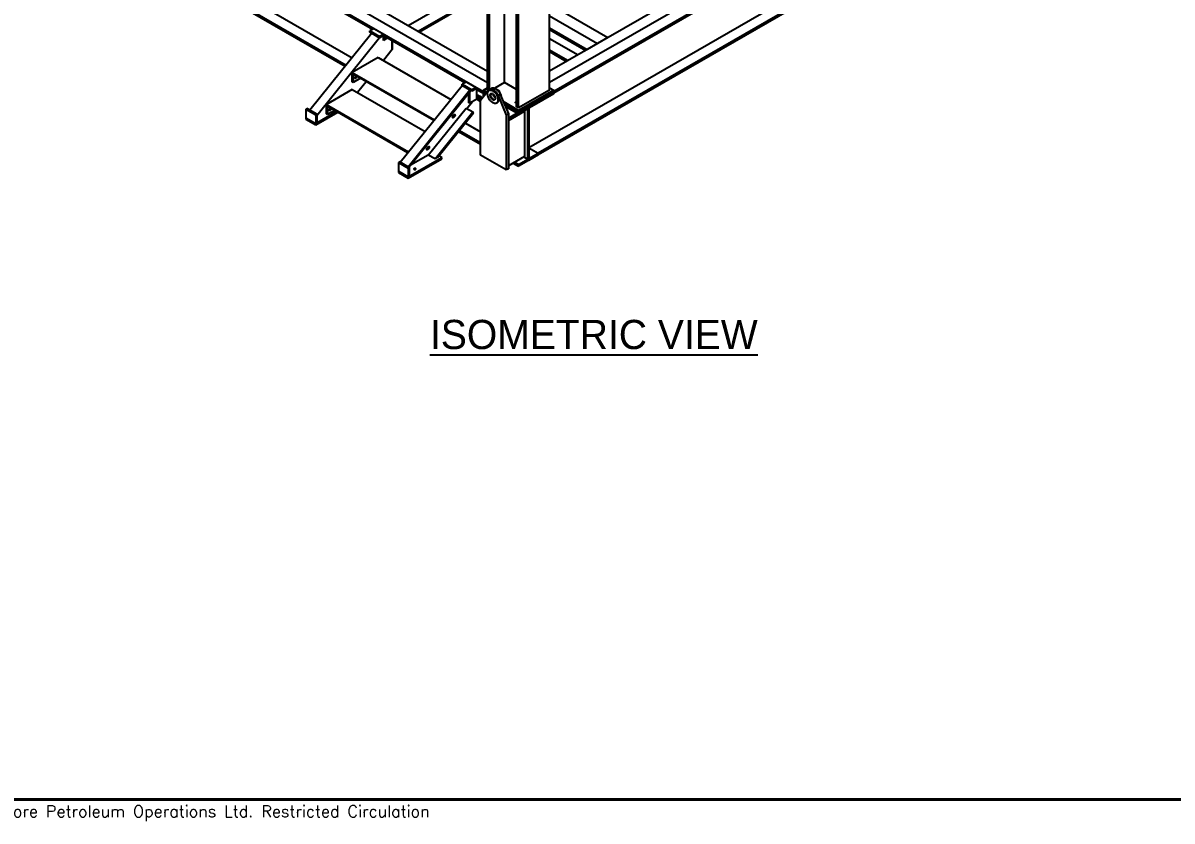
# Model space of a CAD drawing. Header units: millimetres. Extents: x 0 to 16187, y -20471 to 6290.
# Drawn here: x 551.7 to 944.9, y 1484.6 to 1758 of the extents above; entities that cross this region are included whole.
import ezdxf
from ezdxf.enums import TextEntityAlignment as Align

# ---------------------------------------------------------------- set-up
doc = ezdxf.new("R2010")
doc.units = ezdxf.units.MM
doc.layers.add('BORDER1', color=3, linetype='Continuous')
doc.layers.add('BORDER2', color=7, linetype='Continuous')
doc.styles.add('ROMANC', font='ROMANC', dxfattribs={"height": 5})
doc.styles.add('ROMAND-1', font='ic-romand.shx')
doc.styles.add('ROMANS', font='ROMANS.shx', dxfattribs={"width": 0.8})
doc.styles.add('ROMANT', font='ROMANT', dxfattribs={"height": 4})

# ---------------------------------------------------------------- blocks, each defined once
blk = doc.blocks.new('*U609')
at = {"layer": 'BORDER1', "color": 154, "true_color": 0x1859a9, "const_width": 1}
blk.add_lwpolyline([(1.81, 811), (1144, 811), (1144, 0), (0, 0), (0, 811)], close=True, dxfattribs=at)
at = {"layer": 'BORDER2', "color": 154, "true_color": 0x1859a9, "style": 'ROMANS'}
blk.add_text('2017 ADNOC Onshore . All rights reserved. Abu Dhabi Company for Onshore Petroleum Operations Ltd. Restricted Circulation', height=4, dxfattribs=at).set_placement((489.5, -2), align=Align.TOP_CENTER)
at = {"layer": 'BORDER2', "flags": 8}
for tag, height, style, p in [('REV-A', 3.24, 'ROMANS', (986.93, 140.25)), ('RE-A', 8.06, 'ROMANT', (1084.63, 7.17))]:
    blk.add_attdef(tag, text='', height=height, dxfattribs=dict(at, style=style)).set_placement(p, align=Align.CENTER)
at = {"layer": 'BORDER2', "style": 'ROMANS', "width": 3.830216}
blk.add_attdef('DATE-A', text='', height=3.24, dxfattribs=at).set_placement((995.51, 140.25), (1008.51, 140.25), align=Align.FIT)
at = {"layer": 'BORDER2'}
for tag, height, style, p in [('DRN-A', 3.24, 'ROMANS', (1018.38, 140.25)), ('CHD-A', 3.24, 'ROMANS', (1032.35, 140.25)), ('APD-A', 3.24, 'ROMANS', (1046.64, 140.25)), ('CONS_CONT_VEND', 4.2, 'ROMANC', (1061.39, 72.83))]:
    blk.add_attdef(tag, text='', height=height, dxfattribs=dict(at, style=style)).set_placement(p, align=Align.CENTER)
at = {"layer": 'BORDER2', "style": 'ROMANS', "width": 0.8}
for tag, p, height in [('1:X', (997.23, 122.55), 3.5), ('LOC', (1042.74, 122.55), 3.5), ('PROJ_NO', (1118.64, 122.55), 3.5), ('CONS_DRG_NO', (1011, 63), 3)]:
    blk.add_attdef(tag, p, '', height=height, dxfattribs=at)
at = {"layer": 'BORDER2', "lineweight": 30, "width": 0.8, "flags": 104}
blk.add_attdef('COMMENTS-A', text='', height=2.2, dxfattribs=at).set_placement((1055.21, 142.07), align=Align.MIDDLE_LEFT)
at = {"layer": 'BORDER2', "style": 'ROMANS', "width": 0.8}
for tag, p in [('PROJECT_TITLE_1', (1061.07, 55.35)), ('PROJECT_TITLE_2', (1061.07, 49.3))]:
    blk.add_attdef(tag, text='', height=3.5, dxfattribs=at).set_placement(p, align=Align.MIDDLE)
at = {"layer": 'BORDER2', "style": 'ROMANT', "width": 0.8}
for tag, p in [('DRG_TITLE_1', (1061.07, 36.31)), ('DRG_TITLE_2', (1061.07, 28.31)), ('DRG_TITLE_3', (1061.07, 20.31))]:
    blk.add_attdef(tag, text='', height=5, dxfattribs=at).set_placement(p, align=Align.CENTER)
at = {"layer": 'BORDER2', "style": 'ROMANT'}
for tag, p in [('AR', (995, 7.17)), ('PA', (1011.74, 7.17)), ('DC', (1028.45, 7.17)), ('TS', (1120.84, 7.17))]:
    blk.add_attdef(tag, p, '', height=8.06, dxfattribs=at)
for tag, p in [('SRNO', (1074.7, 7.17)), ('SH', (1115.8, 7.18))]:
    blk.add_attdef(tag, text='', height=8.06, dxfattribs=at).set_placement(p, align=Align.RIGHT)
at = {"layer": 'BORDER2', "style": 'ROMANS', "flags": 2}
blk.add_attdef('TB_VERSION', text='', height=2, dxfattribs=at).set_placement((1, -1), align=Align.TOP_LEFT)

msp = doc.modelspace()

# ---------------------------------------------------------------- linework, layer by layer
at = {"color": 7, "linetype": 'Continuous', "lineweight": 25}
for p, q in [((710.69272, 1735.00375), (710.69272, 1873.97913)), ((711.36447, 1735.2813), (711.36447, 1873.59133)), ((731.90592, 1735.00375), (731.90592, 1873.97913)), ((720.62757, 1729.26848), (720.62757, 1868.24386)), ((721.29932, 1728.88069), (721.29932, 1867.85607)), ((934.59455, 1836.34338), (724.82425, 1715.24556)), ((937.80128, 1834.49217), (728.03098, 1713.39436)), ((937.80128, 1833.90018), (728.03098, 1712.80237)), ((716.47332, 1737.56523), (716.47332, 1830.30481)), ((586.07222, 1809.52527), (710.69272, 1737.58339)), ((589.43805, 1811.46832), (710.69272, 1741.46949)), ((582.19366, 1807.28622), (671.28911, 1755.85251)), ((582.70639, 1807.58222), (709.27851, 1734.51369)), ((580.10767, 1790.42447), (661.95353, 1743.17586)), ((580.62041, 1790.72047), (662.27857, 1743.58021)), ((583.82713, 1792.57167), (664.31143, 1746.10908)), ((790.9352, 1775.54636), (731.90592, 1741.46949)), ((794.30103, 1773.60331), (731.90592, 1737.58339)), ((797.66686, 1771.66026), (733.32014, 1734.51369)), ((798.17959, 1771.36426), (733.32014, 1733.9217)), ((683.50199, 1757.16636), (703.83379, 1768.90366)), ((686.87843, 1755.21719), (707.21022, 1766.95448)), ((687.40884, 1754.91098), (703.83379, 1764.3929)), ((731.90592, 1764.51669), (751.86755, 1752.99309)), ((731.90592, 1760.43465), (748.33202, 1750.95207)), ((671.04701, 1754.48807), (649.86657, 1728.1398)), ((671.75411, 1756.12095), (670.3399, 1755.30454)), ((670.3399, 1754.89627), (670.3399, 1755.30454)), ((670.3399, 1755.30454), (673.69866, 1753.36557)), ((673.69866, 1752.9573), (670.3399, 1754.89627)), ((671.04701, 1754.48807), (673.69866, 1752.9573)), ((671.75411, 1756.12095), (675.11287, 1754.18198)), ((675.11287, 1754.18198), (673.69866, 1753.36557)), ((675.11287, 1754.18198), (675.11287, 1753.77371)), ((731.90592, 1756.35261), (744.79648, 1748.91105)), ((731.90592, 1755.7402), (744.26606, 1748.60485)), ((673.69866, 1752.9573), (652.20438, 1726.21863)), ((675.11287, 1753.77371), (673.69866, 1752.9573)), ((675.00858, 1753.7135), (673.69866, 1752.9573)), ((673.69866, 1753.36557), (673.69866, 1752.9573)), ((675.00858, 1752.03959), (675.00858, 1753.7135)), ((675.00858, 1753.70531), (702.93214, 1737.58538)), ((676.15076, 1753.04594), (675.00858, 1752.38657)), ((676.45128, 1752.87245), (675.00858, 1752.03959)), ((675.13232, 1753.63387), (675.13232, 1752.458)), ((676.06924, 1753.01897), (676.13336, 1753.05598)), ((676.06924, 1753.01897), (676.08664, 1753.00892)), ((678.01378, 1748.89667), (678.01378, 1751.97044)), ((678.06681, 1751.93983), (678.06681, 1748.88536)), ((731.90592, 1752.69795), (741.63112, 1747.08372)), ((748.33202, 1750.95207), (744.79648, 1748.91105)), ((751.86755, 1752.99309), (748.33202, 1750.95207)), ((673.18905, 1746.18539), (664.35021, 1741.08284)), ((673.18905, 1746.18539), (698.10318, 1731.80277)), ((678.01378, 1748.89667), (674.99582, 1745.14236)), ((677.95089, 1748.81844), (678.06681, 1748.88536)), ((731.90592, 1748.79961), (738.25468, 1745.13455)), ((731.90592, 1748.1872), (737.72426, 1744.82834)), ((664.35021, 1741.08284), (692.49992, 1724.83236)), ((664.35021, 1737.81668), (664.35021, 1741.08284)), ((692.27575, 1724.5535), (664.70377, 1740.47047)), ((664.70377, 1740.47047), (664.70377, 1737.61258)), ((667.17904, 1739.04152), (664.70377, 1737.61258)), ((664.35021, 1735.18997), (655.51138, 1730.08742)), ((664.70377, 1737.61258), (664.35021, 1737.81668)), ((664.35021, 1735.18997), (689.26434, 1720.80734)), ((669.16839, 1737.8931), (666.15699, 1734.14694)), ((680.80249, 1710.28087), (701.98293, 1736.62914)), ((683.45414, 1708.75011), (704.63458, 1735.09837)), ((683.75181, 1708.57827), (704.93225, 1734.92653)), ((703.39714, 1737.85382), (701.98293, 1737.03741)), ((701.98293, 1736.62914), (701.98293, 1737.03741)), ((701.98293, 1737.03741), (705.34168, 1735.09844)), ((705.34168, 1734.69017), (701.98293, 1736.62914)), ((704.63458, 1735.09837), (701.98293, 1736.62914)), ((703.39714, 1737.85382), (706.7559, 1735.91485)), ((704.58332, 1730.51618), (704.58332, 1734.49246)), ((706.7559, 1735.91485), (705.34168, 1735.09844)), ((706.7559, 1735.50658), (705.34168, 1734.69017)), ((705.34168, 1735.09844), (705.34168, 1734.69017)), ((706.64451, 1735.44227), (709.27851, 1733.9217)), ((706.7559, 1735.91485), (706.7559, 1735.50658)), ((706.95213, 1731.88366), (706.95213, 1735.26469)), ((707.6062, 1734.81306), (707.67033, 1734.85008)), ((707.6062, 1734.81306), (708.38402, 1734.36404)), ((708.2426, 1731.52772), (711.01762, 1735.00282)), ((708.38402, 1734.36404), (708.44814, 1734.40106)), ((709.27851, 1735.00375), (710.69272, 1735.82016)), ((709.27851, 1734.35052), (709.27851, 1735.00375)), ((710.46938, 1734.31627), (709.27851, 1735.00375)), ((710.91561, 1734.87508), (710.69272, 1735.00375)), ((711.41212, 1735.02014), (711.19998, 1734.89768)), ((711.99423, 1735.64485), (711.28713, 1735.23665)), ((716.47332, 1737.56523), (713.12459, 1735.63205)), ((720.62757, 1735.16703), (716.47332, 1737.56523)), ((731.90592, 1735.00375), (721.29932, 1728.88069)), ((733.32014, 1735.00375), (721.29932, 1728.06428)), ((731.90592, 1735.82016), (733.32014, 1735.00375)), ((733.32014, 1734.35052), (733.32014, 1735.00375)), ((703.63109, 1728.70351), (705.52543, 1731.06005)), ((704.30048, 1730.67946), (704.30048, 1734.14061)), ((704.58332, 1730.51618), (704.30048, 1730.67946)), ((706.95213, 1731.88366), (704.58332, 1730.51618)), ((708.2426, 1731.13869), (706.95213, 1731.88366)), ((708.38402, 1732.6493), (707.6062, 1733.09833)), ((707.6062, 1732.36344), (707.88904, 1732.52672)), ((707.6062, 1732.36344), (708.38402, 1731.91442)), ((708.66686, 1732.0777), (707.88904, 1732.52672)), ((708.2426, 1712.74728), (708.2426, 1731.52772)), ((708.38402, 1731.91442), (708.66686, 1732.0777)), ((708.67718, 1732.07194), (708.66686, 1732.0777)), ((709.27851, 1733.69728), (709.27851, 1734.35052)), ((710.11234, 1733.86916), (709.27851, 1734.35052)), ((709.75529, 1733.42204), (709.27851, 1733.69728)), ((709.32093, 1732.8781), (709.32093, 1733.67279)), ((709.60378, 1733.2323), (709.60378, 1733.50951)), ((713.24725, 1732.71264), (713.11324, 1732.79)), ((713.69978, 1730.56743), (713.91191, 1730.68989)), ((715.01352, 1733.51245), (714.30641, 1733.10424)), ((714.30641, 1733.10424), (717.08143, 1726.42517)), ((715.01352, 1733.51245), (717.78854, 1726.83338)), ((721.29932, 1728.06428), (716.00799, 1731.1189)), ((733.32014, 1734.35052), (721.29932, 1727.41105)), ((733.32014, 1733.69728), (721.29932, 1726.75781)), ((733.32014, 1733.69728), (733.32014, 1734.35052)), ((648.84563, 1728.72918), (648.49207, 1728.52508)), ((648.49207, 1728.52508), (651.85083, 1726.58611)), ((648.49207, 1728.52508), (648.49207, 1725.46305)), ((652.20438, 1726.79021), (648.84563, 1728.72918)), ((651.85083, 1723.52408), (659.01212, 1727.65821)), ((651.85083, 1723.11581), (659.36574, 1727.45407)), ((651.85083, 1726.58611), (652.20438, 1726.79021)), ((651.85083, 1726.58611), (651.85083, 1723.52408)), ((652.20438, 1723.72818), (659.01212, 1727.65821)), ((652.20438, 1726.79021), (652.20438, 1723.72818)), ((655.51138, 1730.08742), (683.66108, 1713.83694)), ((655.51138, 1726.82125), (655.51138, 1730.08742)), ((655.86493, 1726.61715), (655.51138, 1726.82125)), ((683.43691, 1713.55808), (655.86493, 1729.47504)), ((655.86493, 1729.47504), (655.86493, 1726.61715)), ((658.34021, 1728.0461), (655.86493, 1726.61715)), ((690.38267, 1712.76474), (703.33342, 1728.87535)), ((692.7338, 1711.40746), (705.68455, 1727.51807)), ((693.54697, 1711.87689), (705.88784, 1727.22882)), ((699.40503, 1726.5607), (698.83935, 1726.23413)), ((703.33342, 1728.87535), (705.68455, 1727.51807)), ((705.68455, 1727.51807), (705.88784, 1727.22882)), ((721.29932, 1727.41105), (716.36503, 1730.25955)), ((721.29932, 1726.75781), (716.72207, 1729.40021)), ((717.78854, 1726.83338), (717.08143, 1726.42517)), ((717.78854, 1724.58782), (723.26862, 1727.7514)), ((717.78854, 1725.40423), (720.7163, 1727.09439)), ((717.78854, 1726.83338), (717.78854, 1708.05294)), ((721.29932, 1728.88069), (720.62757, 1729.26848)), ((721.29932, 1727.41105), (721.29932, 1728.06428)), ((721.29932, 1726.75781), (721.29932, 1727.41105)), ((723.14454, 1727.82303), (723.26862, 1727.7514)), ((723.26862, 1727.7514), (723.26862, 1712.23713)), ((724.50605, 1711.35946), (724.50605, 1728.60902)), ((724.66515, 1728.70087), (724.66515, 1710.85932)), ((724.82425, 1728.79271), (724.82425, 1711.54315)), ((648.49207, 1725.46305), (651.85083, 1723.52408)), ((648.49207, 1725.46305), (648.49207, 1725.05478)), ((648.49207, 1725.05478), (651.85083, 1723.11581)), ((651.85083, 1723.52408), (652.20438, 1723.72818)), ((651.85083, 1723.11581), (651.85083, 1723.52408)), ((652.20438, 1726.21863), (652.20438, 1723.72818)), ((698.83935, 1725.66256), (698.59186, 1725.80543)), ((699.10451, 1726.16261), (698.5976, 1725.86997)), ((698.83935, 1725.66256), (699.40503, 1725.98912)), ((699.40503, 1725.98912), (699.10451, 1726.16261)), ((703.07592, 1723.73082), (708.2426, 1720.74816)), ((717.08143, 1726.42517), (717.08143, 1707.64473)), ((700.71801, 1720.7976), (708.2426, 1716.45375)), ((701.04305, 1721.20195), (708.2426, 1717.04574)), ((690.00051, 1714.66713), (689.75302, 1714.81)), ((690.26568, 1715.16718), (689.75876, 1714.87454)), ((690.5662, 1715.56527), (690.00051, 1715.23871)), ((690.00051, 1714.66713), (690.5662, 1714.99369)), ((690.5662, 1714.99369), (690.26568, 1715.16718)), ((724.82425, 1715.24556), (728.03098, 1713.39436)), ((683.49386, 1705.25695), (694.98434, 1711.89026)), ((683.49386, 1704.84868), (694.98434, 1711.48199)), ((690.38267, 1712.76474), (684.28962, 1709.2473)), ((692.7338, 1711.40746), (690.38267, 1712.76474)), ((693.54697, 1711.87689), (692.7338, 1711.40746)), ((694.98434, 1711.89026), (694.00991, 1712.45279)), ((694.98434, 1711.48199), (694.98434, 1711.89026)), ((717.08143, 1707.64473), (708.2426, 1712.74728)), ((723.26862, 1712.23713), (717.78854, 1709.07355)), ((721.29932, 1709.50826), (724.50605, 1711.35946)), ((724.66515, 1710.85932), (721.29932, 1708.91626)), ((723.12717, 1712.15547), (724.50605, 1711.35946)), ((728.03098, 1712.80237), (724.66515, 1710.85932)), ((724.82425, 1711.54315), (728.03098, 1713.39436)), ((728.03098, 1713.39436), (728.03098, 1712.80237)), ((680.48865, 1710.46205), (680.1351, 1710.25795)), ((680.1351, 1710.25795), (683.49386, 1708.31898)), ((680.1351, 1710.25795), (680.1351, 1707.19592)), ((680.1351, 1707.19592), (683.49386, 1705.25695)), ((680.1351, 1707.19592), (680.1351, 1706.78765)), ((683.84741, 1708.52308), (680.48865, 1710.46205)), ((683.49386, 1708.31898), (683.84741, 1708.52308)), ((683.49386, 1708.31898), (683.49386, 1705.25695)), ((683.84741, 1708.52308), (683.84741, 1705.46105)), ((717.78854, 1708.05294), (717.08143, 1707.64473)), ((719.40771, 1710.00827), (721.29932, 1708.91626)), ((719.92044, 1710.30427), (721.29932, 1709.50826)), ((721.29932, 1708.91626), (721.29932, 1709.50826)), ((680.1351, 1706.78765), (683.49386, 1704.84868)), ((683.49386, 1705.25695), (683.84741, 1705.46105)), ((683.49386, 1704.84868), (683.49386, 1705.25695))]:
    msp.add_line(p, q, dxfattribs=at)
at = {"color": 7, "linetype": 'Continuous', "lineweight": 25, "flags": 128}
for points in [[(665.34016, 1739.20477), (665.34637, 1739.27195), (665.36467, 1739.34292), (665.39416, 1739.41413), (665.43334, 1739.482), (665.48027, 1739.54314), (665.53258, 1739.59447), (665.58765, 1739.63343), (665.64272, 1739.65806), (665.69503, 1739.66712), (665.74195, 1739.66016), (665.78114, 1739.63753), (665.81063, 1739.60036), (665.82893, 1739.55053), (665.83514, 1739.49051), (665.82893, 1739.42334), (665.81063, 1739.35237), (665.78114, 1739.28116), (665.74195, 1739.21328), (665.69503, 1739.15215), (665.64272, 1739.10081), (665.58765, 1739.06185), (665.53258, 1739.03723), (665.48027, 1739.02817), (665.43334, 1739.03512), (665.39416, 1739.05775), (665.36467, 1739.09492), (665.34637, 1739.14476), (665.34016, 1739.20477)], [(710.68211, 1733.75306), (710.68831, 1733.9203), (710.70687, 1734.07921), (710.73765, 1734.22867), (710.78044, 1734.36763), (710.83495, 1734.49513), (710.90078, 1734.61026), (710.97747, 1734.71223), (711.06449, 1734.8003), (711.16123, 1734.87388), (711.26701, 1734.93243), (711.38109, 1734.97555), (711.50266, 1735.00294), (711.63088, 1735.01441), (711.76484, 1735.00986), (711.90361, 1734.98935), (712.04621, 1734.95301), (712.19164, 1734.90109), (712.33888, 1734.83396), (712.4869, 1734.75209), (712.63466, 1734.65605), (712.78113, 1734.54652), (712.92527, 1734.42427), (713.06608, 1734.29016), (713.20256, 1734.14511), (713.33376, 1733.99016), (713.45877, 1733.82639), (713.5767, 1733.65495), (713.68672, 1733.47703), (713.78807, 1733.29389), (713.88003, 1733.10682), (713.96197, 1732.91712), (714.03329, 1732.72613), (714.09351, 1732.53518), (714.1422, 1732.34562), (714.17902, 1732.15877), (714.20371, 1731.97594), (714.2161, 1731.79842), (714.2161, 1731.62746), (714.20371, 1731.46424), (714.17902, 1731.30992), (714.1422, 1731.16558), (714.09351, 1731.03224), (714.03329, 1730.91081), (713.96197, 1730.80217), (713.88003, 1730.70707), (713.78807, 1730.62617), (713.68672, 1730.56005), (713.5767, 1730.50917), (713.45877, 1730.47388), (713.33376, 1730.45444), (713.20256, 1730.45097), (713.06608, 1730.46351), (712.92527, 1730.49196), (712.78113, 1730.53614), (712.63466, 1730.59571), (712.4869, 1730.67028), (712.33888, 1730.75931), (712.19164, 1730.86218), (712.04621, 1730.97817), (711.90361, 1731.10647), (711.76484, 1731.24617), (711.63088, 1731.3963), (711.50266, 1731.5558), (711.38109, 1731.72356), (711.26701, 1731.89839), (711.16123, 1732.07907), (711.06449, 1732.26434), (710.97747, 1732.45289), (710.90078, 1732.64341), (710.83495, 1732.83454), (710.78044, 1733.02497), (710.73765, 1733.21334), (710.70687, 1733.39834), (710.68831, 1733.57867), (710.68211, 1733.75306)], [(711.01762, 1735.00282), (711.10655, 1735.10052), (711.20558, 1735.18363), (711.31407, 1735.25161), (711.43132, 1735.30402), (711.55657, 1735.34052), (711.68899, 1735.36088), (711.82774, 1735.36495), (711.97191, 1735.35273), (712.12056, 1735.32427), (712.27273, 1735.27977), (712.42743, 1735.21953), (712.58365, 1735.14392), (712.74038, 1735.05344), (712.8966, 1734.94868), (713.0513, 1734.83032), (713.20347, 1734.69912), (713.35212, 1734.55595), (713.49628, 1734.40173), (713.63503, 1734.23745), (713.76746, 1734.0642), (713.8927, 1733.88309), (714.00996, 1733.69531), (714.11845, 1733.50206), (714.21748, 1733.30461), (714.30641, 1733.10424)], [(711.41212, 1735.02014), (711.47915, 1735.05489), (711.59322, 1735.09801), (711.7148, 1735.1254), (711.84301, 1735.13687), (711.97698, 1735.13233), (712.11574, 1735.11181), (712.25834, 1735.07547), (712.40377, 1735.02355), (712.55101, 1734.95642), (712.69903, 1734.87455), (712.8468, 1734.77851), (712.99326, 1734.66898), (713.1374, 1734.54673), (713.27821, 1734.41262), (713.41469, 1734.26757), (713.5459, 1734.11262), (713.6709, 1733.94885), (713.78883, 1733.77741), (713.89886, 1733.59949), (714.0002, 1733.41636), (714.09217, 1733.22928), (714.1741, 1733.03958), (714.24542, 1732.84859), (714.30564, 1732.65764), (714.35433, 1732.46808), (714.39115, 1732.28123), (714.41584, 1732.0984), (714.42823, 1731.92088), (714.42823, 1731.74992), (714.41584, 1731.5867), (714.39115, 1731.43238), (714.35433, 1731.28805), (714.30564, 1731.1547), (714.24542, 1731.03328), (714.1741, 1730.92463), (714.09217, 1730.82953), (714.0002, 1730.74863), (713.91191, 1730.68989)], [(711.99423, 1735.64485), (712.02118, 1735.65981), (712.13843, 1735.71222), (712.26367, 1735.74873), (712.3961, 1735.76908), (712.53485, 1735.77316), (712.67902, 1735.76093), (712.82767, 1735.73247), (712.97984, 1735.68798), (713.13453, 1735.62773), (713.29076, 1735.55212), (713.44749, 1735.46164), (713.60371, 1735.35688), (713.7584, 1735.23852), (713.91057, 1735.10733), (714.05922, 1734.96415), (714.20339, 1734.80993), (714.34214, 1734.64566), (714.47457, 1734.47241), (714.59981, 1734.2913), (714.71706, 1734.10351), (714.82556, 1733.91027), (714.92459, 1733.71282), (715.01352, 1733.51245)], [(713.19188, 1735.60168), (713.32301, 1735.55421), (713.47025, 1735.48708), (713.61827, 1735.40521), (713.76603, 1735.30918), (713.9125, 1735.19965), (714.05664, 1735.0774), (714.19745, 1734.94328), (714.33393, 1734.79824), (714.46514, 1734.64329), (714.59014, 1734.47952), (714.70807, 1734.30807), (714.81809, 1734.13016), (714.91944, 1733.94702), (715.01141, 1733.75995), (715.09334, 1733.57025), (715.16466, 1733.37925), (715.22488, 1733.18831), (715.27357, 1732.99874), (715.31039, 1732.81189), (715.31412, 1732.78893)], [(714.12719, 1735.01208), (714.1618, 1735.00865), (714.25624, 1734.99228), (714.3441, 1734.96644), (714.42255, 1734.93195), (714.48907, 1734.88994), (714.54153, 1734.84174), (714.57824, 1734.78891), (714.59802, 1734.73315), (714.60023, 1734.67624), (714.58481, 1734.62002), (714.55224, 1734.56629), (714.53816, 1734.54969)], [(707.6062, 1733.09833), (707.54004, 1733.12849), (707.47678, 1733.14128), (707.41917, 1733.13612), (707.36973, 1733.11326), (707.33063, 1733.07369), (707.30358, 1733.01913), (707.28975, 1732.95198), (707.28975, 1732.87516), (707.30358, 1732.79204), (707.33063, 1732.70625), (707.36973, 1732.62153), (707.41917, 1732.54159), (707.47678, 1732.46992), (707.54004, 1732.40966), (707.6062, 1732.36344)], [(711.566, 1733.24281), (711.5722, 1733.35995), (711.59073, 1733.46828), (711.62131, 1733.56628), (711.66353, 1733.65258), (711.71678, 1733.72596), (711.78033, 1733.7854), (711.85328, 1733.83006), (711.9346, 1733.85931), (712.02315, 1733.87274), (712.11769, 1733.87017), (712.2169, 1733.85163), (712.31938, 1733.81738), (712.42369, 1733.7679), (712.52837, 1733.70389), (712.63194, 1733.62624), (712.73296, 1733.53605), (712.83001, 1733.43458), (712.92172, 1733.32325), (713.00681, 1733.20363), (713.08407, 1733.0774), (713.15244, 1732.94632), (713.21094, 1732.81225), (713.25876, 1732.67705), (713.29523, 1732.54264), (713.31983, 1732.41089), (713.33221, 1732.28366), (713.33221, 1732.16273), (713.31983, 1732.0498), (713.29523, 1731.94645), (713.25876, 1731.85414), (713.21094, 1731.77416), (713.15244, 1731.70763), (713.08407, 1731.65549), (713.00681, 1731.61847), (712.92172, 1731.59709), (712.83001, 1731.59165), (712.73296, 1731.60222), (712.63194, 1731.62866), (712.52837, 1731.6706), (712.42369, 1731.72745), (712.31938, 1731.7984), (712.2169, 1731.88247), (712.11769, 1731.97847), (712.02315, 1732.08506), (711.9346, 1732.20074), (711.85328, 1732.32388), (711.78033, 1732.45276), (711.71678, 1732.58557), (711.66353, 1732.72044), (711.62131, 1732.85548), (711.59073, 1732.98879), (711.5722, 1733.11851), (711.566, 1733.24281)], [(713.17183, 1731.72692), (713.13385, 1731.71955), (713.04214, 1731.71411), (712.94509, 1731.72468), (712.84407, 1731.75112), (712.7405, 1731.79306), (712.63582, 1731.84991), (712.53151, 1731.92086), (712.42903, 1732.00493), (712.32983, 1732.10093), (712.23528, 1732.20752), (712.14673, 1732.3232), (712.06541, 1732.44634), (711.99246, 1732.57522), (711.92892, 1732.70803), (711.87566, 1732.8429), (711.83344, 1732.97794), (711.80286, 1733.11125), (711.78433, 1733.24097), (711.77813, 1733.36527)], [(713.17183, 1731.72692), (713.13385, 1731.71955), (713.04214, 1731.71411), (712.94509, 1731.72468), (712.84407, 1731.75112), (712.7405, 1731.79306), (712.63582, 1731.84991), (712.53151, 1731.92086), (712.42903, 1732.00493), (712.32983, 1732.10093), (712.23528, 1732.20752), (712.14673, 1732.3232), (712.06541, 1732.44634), (711.99246, 1732.57522), (711.92892, 1732.70803), (711.87566, 1732.8429), (711.83344, 1732.97794), (711.80286, 1733.11125), (711.78433, 1733.24097), (711.77813, 1733.36527)], [(720.62757, 1730.51282), (720.61081, 1730.51556), (720.5193, 1730.53676), (720.43581, 1730.56704), (720.36303, 1730.60544), (720.30329, 1730.65073), (720.25853, 1730.70145), (720.23017, 1730.75597), (720.21913, 1730.81253), (720.22576, 1730.86933), (720.24986, 1730.92452), (720.29064, 1730.97635), (720.34679, 1731.02314), (720.41651, 1731.06339), (720.49756, 1731.09581), (720.58734, 1731.11935), (720.62757, 1731.12649)], [(656.50133, 1728.20934), (656.50753, 1728.27652), (656.52584, 1728.34749), (656.55532, 1728.4187), (656.59451, 1728.48658), (656.64143, 1728.54771), (656.69374, 1728.59905), (656.74881, 1728.63801), (656.80389, 1728.66263), (656.85619, 1728.67169), (656.90312, 1728.66473), (656.94231, 1728.6421), (656.97179, 1728.60494), (656.9901, 1728.5551), (656.9963, 1728.49509), (656.9901, 1728.42791), (656.97179, 1728.35694), (656.94231, 1728.28573), (656.90312, 1728.21786), (656.85619, 1728.15672), (656.80389, 1728.10538), (656.74881, 1728.06643), (656.69374, 1728.0418), (656.64143, 1728.03274), (656.59451, 1728.0397), (656.55532, 1728.06233), (656.52584, 1728.09949), (656.50753, 1728.14933), (656.50133, 1728.20934)], [(699.40503, 1725.98912), (699.4601, 1726.02808), (699.51241, 1726.07941), (699.55934, 1726.14055), (699.59852, 1726.20842), (699.62801, 1726.27963), (699.64631, 1726.3506), (699.65252, 1726.41778), (699.64631, 1726.47779), (699.62801, 1726.52763), (699.59852, 1726.5648), (699.55934, 1726.58743), (699.51241, 1726.59438), (699.4601, 1726.58532), (699.40503, 1726.5607)], [(698.83935, 1726.23413), (698.78427, 1726.19518), (698.73196, 1726.14384), (698.68504, 1726.0827), (698.64585, 1726.01483), (698.61637, 1725.94362), (698.59806, 1725.87265), (698.59186, 1725.80547), (698.59806, 1725.74546), (698.61637, 1725.69562), (698.64585, 1725.65846), (698.68504, 1725.63583), (698.73196, 1725.62887), (698.78427, 1725.63793), (698.83935, 1725.66256)], [(698.63431, 1725.99023), (698.66736, 1725.9726), (698.71429, 1725.96564), (698.7666, 1725.9747), (698.82167, 1725.99932), (698.87674, 1726.03828), (698.92905, 1726.08962), (698.97597, 1726.15075), (699.01516, 1726.21863), (699.04465, 1726.28984), (699.06295, 1726.36081), (699.06342, 1726.36349)], [(690.00051, 1715.23871), (689.94544, 1715.19975), (689.89313, 1715.14842), (689.8462, 1715.08728), (689.80702, 1715.0194), (689.77753, 1714.94819), (689.75923, 1714.87722), (689.75302, 1714.81005), (689.75923, 1714.75003), (689.77753, 1714.7002), (689.80702, 1714.66303), (689.8462, 1714.6404), (689.89313, 1714.63344), (689.94544, 1714.6425), (690.00051, 1714.66713)], [(689.79554, 1714.99475), (689.82853, 1714.97717), (689.87545, 1714.97021), (689.92776, 1714.97927), (689.98283, 1715.0039), (690.0379, 1715.04285), (690.09021, 1715.09419), (690.13714, 1715.15533), (690.17633, 1715.2232), (690.20581, 1715.29441), (690.22412, 1715.36538), (690.22458, 1715.36806)], [(690.5662, 1714.99369), (690.62127, 1715.03265), (690.67358, 1715.08398), (690.7205, 1715.14512), (690.75969, 1715.213), (690.78917, 1715.2842), (690.80748, 1715.35518), (690.81368, 1715.42235), (690.80748, 1715.48236), (690.78917, 1715.5322), (690.75969, 1715.56937), (690.7205, 1715.592), (690.67358, 1715.59896), (690.62127, 1715.5899), (690.5662, 1715.56527)], [(685.54447, 1708.1552), (685.4956, 1708.11982), (685.4616, 1708.07906), (685.44416, 1708.03495), (685.44416, 1707.9897), (685.4616, 1707.94559), (685.4956, 1707.90483), (685.54447, 1707.86945), (685.60574, 1707.84124), (685.67636, 1707.82161), (685.75277, 1707.81154), (685.83114, 1707.81154), (685.90755, 1707.82161), (685.97817, 1707.84124), (686.03944, 1707.86945), (686.08831, 1707.90483), (686.12231, 1707.94559), (686.13976, 1707.9897), (686.13976, 1708.03495), (686.12231, 1708.07906), (686.08831, 1708.11982), (686.03944, 1708.1552), (685.97817, 1708.18341), (685.90755, 1708.20304), (685.83114, 1708.21311), (685.75277, 1708.21311), (685.67636, 1708.20304), (685.60574, 1708.18341), (685.54447, 1708.1552)]]:
    msp.add_lwpolyline(points, dxfattribs=at)
at = {"color": 7, "linetype": 'Continuous', "lineweight": 25}
for centre, radius, start, end in [((676.40367, 1753.55763), 0.63404, 213.9456151, 238.16628), ((707.94063, 1735.35173), 0.63404, 213.9456151, 238.16628), ((708.52069, 1734.56016), 0.23905, 235.1278935, 283.2708073), ((708.2519, 1733.10147), 0.67971, 179.1252824, 237.7341634), ((708.01217, 1732.06692), 0.69097, 3.0142706, 57.4420789), ((708.535, 1732.15328), 0.28258, 237.7034108, 266.336252), ((712.47438, 1733.41183), 0.69781, 139.9705416, 183.8256535), ((714.41765, 1733.86852), 1.93653, 184.0560536, 235.9385699), ((714.75302, 1734.06213), 2.07544, 195.153343, 224.8412804), ((698.81124, 1726.61961), 0.54301, 302.6887608, 350.1550764), ((689.97241, 1715.62419), 0.54301, 302.6887608, 350.1550764)]:
    msp.add_arc(centre, radius, start, end, dxfattribs=at)

# ---------------------------------------------------------------- block references
at = {"layer": 'BORDER1'}
msp.add_blockref('*U609', (30, 1491.98256), dxfattribs=at)

# ---------------------------------------------------------------- texts
at = {"color": 7, "style": 'ROMAND-1'}
msp.add_text('%%UISOMETRIC VIEW', height=10, dxfattribs=at).set_placement((690.95013, 1646.29948))

doc.saveas('drawing.dxf')
